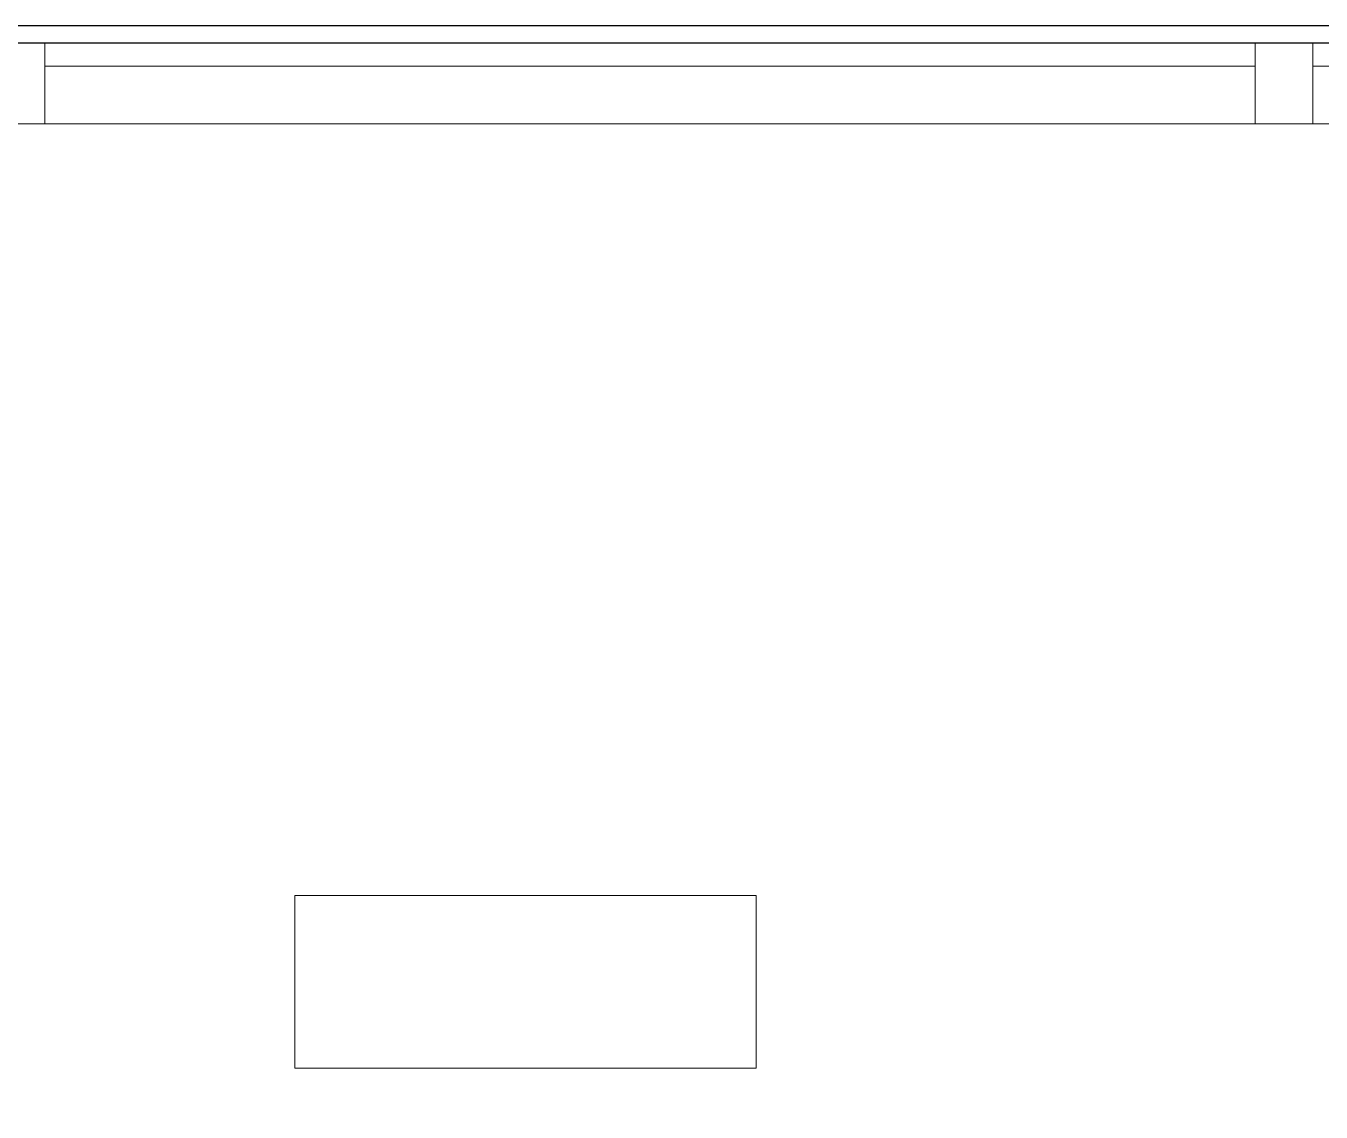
# Model space of a CAD drawing. Header units: millimetres. Extents: x -343543 to 400519, y -115663 to 104219.
# Drawn here: x -318005 to -316881, y 13663 to 14605 of the extents above; entities that cross this region are included whole.
import ezdxf

# ---------------------------------------------------------------- set-up
doc = ezdxf.new("R2010")
doc.units = ezdxf.units.MM
doc.layers.get('0').update_dxf_attribs({"color": 231, "lineweight": 0})
for name, color, linetype, lineweight in [('A-PATT', 252, 'Continuous', 9), ('A-SYMBOLS', 10, 'Continuous', 13), ('XREF MAT BANG TUONG XAY$0$01.Xref _MB T1$0$A-WALL-INT', 8, 'Continuous', 9), ('XREF MAT BANG TUONG XAY$0$A-FINE', 8, 'Continuous', 25)]:
    doc.layers.add(name, color=color, linetype=linetype, lineweight=lineweight)
doc.layers.add('XREF MAT BANG TUONG XAY$0$A-FNSH', color=8, linetype='Continuous')

# ---------------------------------------------------------------- blocks, each defined once
blk = doc.blocks.new('XREF MAT BANG NOI THAT')
at = {"color": 8}
blk.add_lwpolyline([(20791.9, 13851.1), (21191.9, 13851.1), (21191.9, 13701.1), (20791.9, 13701.1)], close=True, dxfattribs=at)
blk = doc.blocks.new('01.Xref _MB T1')
at = {"layer": 'XREF MAT BANG TUONG XAY$0$01.Xref _MB T1$0$A-WALL-INT', "color": 8}
for points in [[(20575.00141, 14590), (20525.00141, 14590), (20525.00141, 14520), (20575.00141, 14520)], [(21675.00141, 14590), (21625.00141, 14590), (21625.00141, 14520), (21675.00141, 14520)], [(20575.00141, 14570), (21625.00141, 14570), (21625.00141, 14520), (20575.00141, 14520)], [(21675.00141, 14570), (22210.00141, 14570), (22210.00141, 14520), (21675.00141, 14520)]]:
    blk.add_lwpolyline(points, close=True, dxfattribs=at)
at = {"layer": 'XREF MAT BANG TUONG XAY$0$A-FINE', "color": 8}
blk.add_lwpolyline([(16190, 9604.99999), (23810.00141, 9604.99999), (23810.00141, 14605), (16190, 14605)], close=True, dxfattribs=at)
at = {"layer": 'XREF MAT BANG TUONG XAY$0$A-FNSH', "color": 8, "elevation": 0}
blk.add_lwpolyline([(20000.00534, 14715), (24084.99201, 14714.99991), (24084.99201, 14589.99991), (23920.00144, 14589.99991), (23919.99295, 12469.99987), (23795.00988, 12470.00001), (23795.01837, 14284.99953), (23680.01114, 14284.99599), (23680.00176, 14590), (20000.00529, 14590)], dxfattribs=at)
at = {"layer": 'A-PATT', "color": 8}
blk.add_blockref('XREF MAT BANG NOI THAT', (0, 0), dxfattribs=at)

msp = doc.modelspace()

# ---------------------------------------------------------------- block references
at = {"layer": 'A-SYMBOLS'}
msp.add_blockref('01.Xref _MB T1', (-338563.5, 0), dxfattribs=at)

doc.saveas('drawing.dxf')
